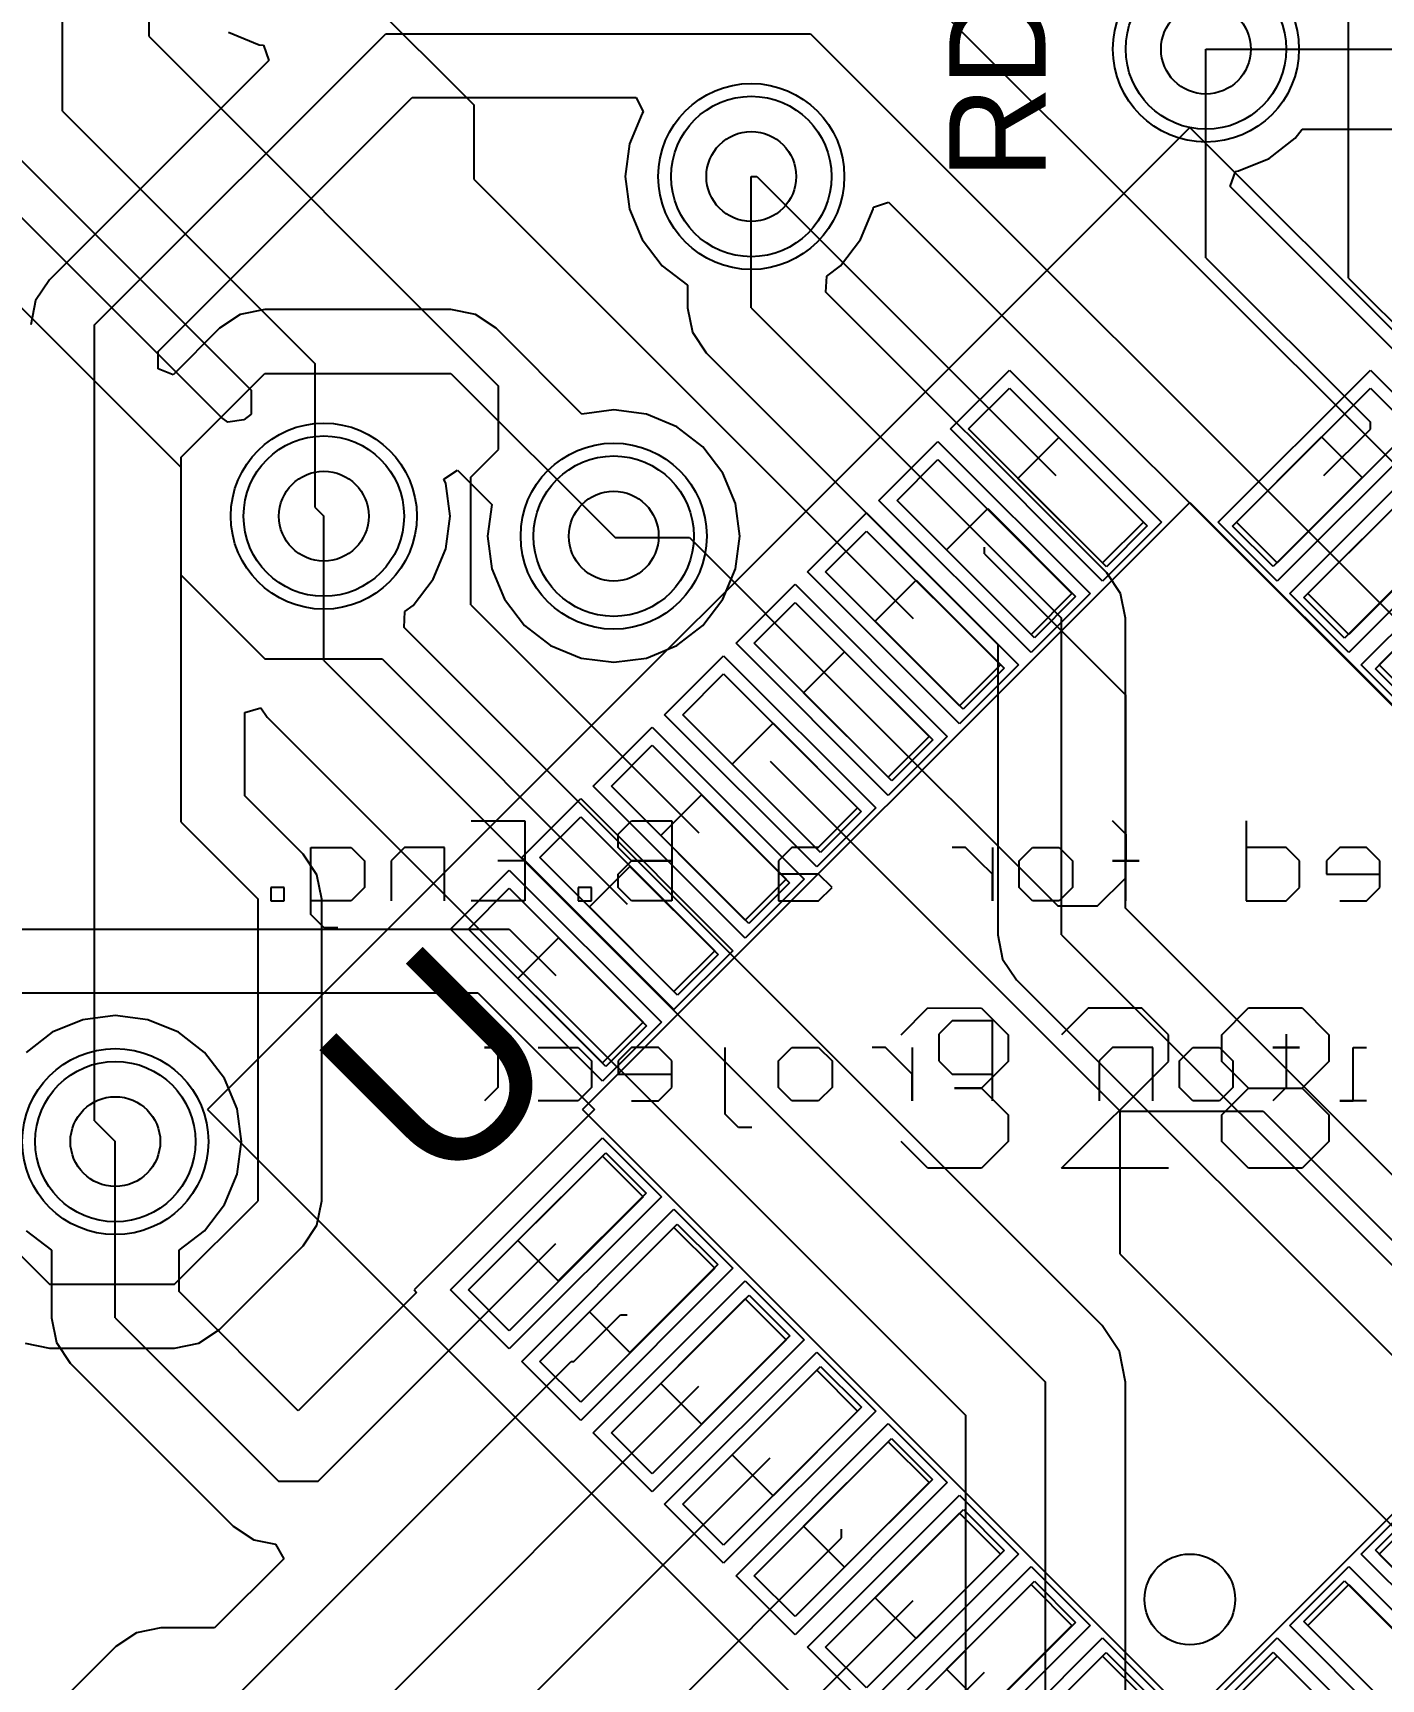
# Model space of a CAD drawing. Header units: millimetres. Extents: x 0 to 2.36, y 0 to 2.36.
# Drawn here: x 0.659 to 1.08, y 1.472 to 1.986 of the extents above; entities that cross this region are included whole.
import ezdxf

# ---------------------------------------------------------------- set-up
doc = ezdxf.new("R2010")
doc.units = ezdxf.units.MM
doc.header["$MEASUREMENT"] = 0
for name, color, linetype in [('BottomLayer', 5, 'Continuous'), ('BottomOverlay', 54, 'Continuous'), ('BottomSolder', 6, 'Continuous'), ('Mechanical13', 56, 'Continuous'), ('Mechanical15', 56, 'Continuous'), ('TopLayer', 1, 'Continuous'), ('TopOverlay', 2, 'Continuous'), ('TopPaste', 8, 'Continuous'), ('TopSolder', 216, 'Continuous'), ('ViaHoleLayer', 16, 'Continuous')]:
    doc.layers.add(name, color=color, linetype=linetype)

# ---------------------------------------------------------------- blocks, each defined once
blk = doc.blocks.new('QFP80P900X900X120_32N_24')
at = {"layer": 'Mechanical13'}
for p, q in [((-0.10124, 0.17703), (-0.10124, 0.13817)), ((-0.0879, 0.13828), (-0.0879, 0.17703)), ((-0.0879, 0.17703), (-0.06974, 0.17703)), ((-0.06974, 0.17703), (-0.06974, 0.13828)), ((-0.05628, 0.13812), (-0.05628, 0.17703)), ((-0.05628, 0.17703), (-0.03824, 0.17703)), ((-0.03824, 0.17703), (-0.03824, 0.13812)), ((-0.0248, 0.1383), (-0.0248, 0.17703)), ((-0.0248, 0.17703), (-0.00675, 0.17703)), ((-0.00675, 0.17703), (-0.00675, 0.1383)), ((0.00675, 0.13804), (0.00675, 0.17703)), ((0.00675, 0.17703), (0.02475, 0.17703)), ((0.02475, 0.17703), (0.02475, 0.13804)), ((0.03828, 0.13814), (0.03828, 0.17703)), ((0.03828, 0.17703), (0.05624, 0.17703)), ((0.05624, 0.17703), (0.05624, 0.13814)), ((0.06985, 0.13824), (0.06985, 0.17703)), ((0.06985, 0.17703), (0.08774, 0.17703)), ((0.08774, 0.17703), (0.08774, 0.13824)), ((0.10143, 0.1383), (0.10143, 0.17703)), ((0.10143, 0.17703), (0.11924, 0.17703)), ((0.11924, 0.17703), (0.11924, 0.1383)), ((-0.10124, 0.13817), (-0.11935, 0.13817)), ((-0.06974, 0.13828), (-0.0879, 0.13828)), ((-0.03824, 0.13812), (-0.05628, 0.13812)), ((-0.00675, 0.1383), (-0.0248, 0.1383)), ((0.02475, 0.13804), (0.00675, 0.13804)), ((0.05624, 0.13814), (0.03828, 0.13814)), ((0.08774, 0.13824), (0.06985, 0.13824)), ((0.11924, 0.1383), (0.10143, 0.1383)), ((-0.13803, 0.11924), (-0.13803, 0.10124)), ((0.13825, 0.10139), (0.13825, 0.11924)), ((0.13825, 0.11924), (0.17703, 0.11924)), ((0.17703, 0.11924), (0.17703, 0.10139)), ((-0.13803, 0.10124), (-0.17704, 0.10124)), ((0.17703, 0.10139), (0.13825, 0.10139)), ((-0.17736, 0.08774), (-0.13803, 0.08774)), ((-0.13803, 0.08774), (-0.13803, 0.06987)), ((0.13821, 0.06983), (0.13821, 0.08774)), ((0.13821, 0.08774), (0.17703, 0.08774)), ((0.17703, 0.08774), (0.17703, 0.06983)), ((-0.13803, 0.06987), (-0.17736, 0.06987)), ((0.17703, 0.06983), (0.13821, 0.06983)), ((-0.17717, 0.05624), (-0.13803, 0.05624)), ((-0.13803, 0.05624), (-0.13803, 0.03827)), ((0.13824, 0.0383), (0.13824, 0.05624)), ((0.13824, 0.05624), (0.17703, 0.05624)), ((0.17703, 0.05624), (0.17703, 0.0383)), ((0.17703, 0.0383), (0.13824, 0.0383)), ((0.13814, 0.00675), (0.13814, 0.02475)), ((0.13814, 0.02475), (0.17703, 0.02475)), ((0.17703, 0.02475), (0.17703, 0.00675)), ((0.17703, 0.00675), (0.13814, 0.00675)), ((0.13816, -0.02477), (0.13816, -0.00675)), ((0.13816, -0.00675), (0.17703, -0.00675)), ((0.17703, -0.00675), (0.17703, -0.02477)), ((0.17703, -0.02477), (0.13816, -0.02477)), ((0.13824, -0.05633), (0.13824, -0.03824)), ((0.13824, -0.03824), (0.17703, -0.03824)), ((0.17703, -0.03824), (0.17703, -0.05633)), ((0.17703, -0.05633), (0.13824, -0.05633)), ((0.1383, -0.08791), (0.1383, -0.06974)), ((0.1383, -0.06974), (0.17703, -0.06974)), ((0.17703, -0.06974), (0.17703, -0.08791)), ((0.17703, -0.08791), (0.1383, -0.08791)), ((0.13806, -0.11926), (0.13806, -0.10124)), ((0.13806, -0.10124), (0.17703, -0.10124)), ((0.17703, -0.10124), (0.17703, -0.11926)), ((0.17703, -0.11926), (0.13806, -0.11926)), ((0.03826, -0.13803), (0.05624, -0.13803)), ((0.05624, -0.13803), (0.05624, -0.1771)), ((0.06986, -0.17732), (0.06986, -0.13803)), ((0.06986, -0.13803), (0.08774, -0.13803)), ((0.08774, -0.13803), (0.08774, -0.17732)), ((0.10138, -0.17729), (0.10138, -0.13803)), ((0.10138, -0.13803), (0.11924, -0.13803)), ((0.11924, -0.13803), (0.11924, -0.17729)), ((0.11924, -0.17729), (0.10138, -0.17729))]:
    blk.add_line(p, q, dxfattribs=at)
at = {"layer": 'Mechanical15'}
for p, q in [((0.21653, 0.21654), (-0.21654, 0.21654)), ((0.21653, 0.21654), (0.21653, -0.21654)), ((0.21653, -0.21654), (-0.21654, -0.21654))]:
    blk.add_line(p, q, dxfattribs=at)
at = {"layer": 'TopLayer'}
for p, q in [((-0.10124, 0.19882), (-0.10124, 0.13976)), ((-0.08774, 0.13976), (-0.08774, 0.19882)), ((-0.06974, 0.19882), (-0.06974, 0.13976)), ((-0.05624, 0.19882), (-0.03824, 0.19882)), ((-0.05624, 0.13976), (-0.05624, 0.19882)), ((-0.03824, 0.19882), (-0.03824, 0.13976)), ((-0.02475, 0.19882), (-0.00675, 0.19882)), ((-0.02475, 0.13976), (-0.02475, 0.19882)), ((-0.00675, 0.19882), (-0.00675, 0.13976)), ((0.00675, 0.19882), (0.02475, 0.19882)), ((0.00675, 0.13976), (0.00675, 0.19882)), ((0.02475, 0.19882), (0.02475, 0.13976)), ((0.03824, 0.19882), (0.05624, 0.19882)), ((0.03824, 0.13976), (0.03824, 0.19882)), ((0.05624, 0.19882), (0.05624, 0.13976)), ((0.06974, 0.19882), (0.08774, 0.19882)), ((0.06974, 0.13976), (0.06974, 0.19882)), ((0.08774, 0.19882), (0.08774, 0.13976)), ((0.10124, 0.19882), (0.11924, 0.19882)), ((0.10124, 0.13976), (0.10124, 0.19882)), ((0.11924, 0.19882), (0.11924, 0.13976)), ((-0.10124, 0.13976), (-0.11924, 0.13976)), ((-0.06974, 0.13976), (-0.08774, 0.13976)), ((-0.03824, 0.13976), (-0.05624, 0.13976)), ((-0.00675, 0.13976), (-0.02475, 0.13976)), ((0.02475, 0.13976), (0.00675, 0.13976)), ((0.05624, 0.13976), (0.03824, 0.13976)), ((0.08774, 0.13976), (0.06974, 0.13976)), ((0.11924, 0.13976), (0.10124, 0.13976)), ((-0.13976, 0.11924), (-0.13976, 0.10124)), ((0.13976, 0.11924), (0.19882, 0.11924)), ((0.13976, 0.10124), (0.13976, 0.11924)), ((0.19882, 0.11924), (0.19882, 0.10124)), ((-0.13976, 0.10124), (-0.19882, 0.10124)), ((0.19882, 0.10124), (0.13976, 0.10124)), ((-0.19882, 0.08774), (-0.13976, 0.08774)), ((-0.13976, 0.08774), (-0.13976, 0.06974)), ((0.13976, 0.08774), (0.19882, 0.08774)), ((0.13976, 0.06974), (0.13976, 0.08774)), ((0.19882, 0.08774), (0.19882, 0.06974)), ((-0.13976, 0.06974), (-0.19882, 0.06974)), ((0.19882, 0.06974), (0.13976, 0.06974)), ((-0.19882, 0.05624), (-0.13976, 0.05624)), ((-0.13976, 0.05624), (-0.13976, 0.03824)), ((0.13976, 0.05624), (0.19882, 0.05624)), ((0.13976, 0.03824), (0.13976, 0.05624)), ((0.19882, 0.05624), (0.19882, 0.03824)), ((0.19882, 0.03824), (0.13976, 0.03824)), ((0.13976, 0.02475), (0.19882, 0.02475)), ((0.13976, 0.00675), (0.13976, 0.02475)), ((0.19882, 0.02475), (0.19882, 0.00675)), ((0.19882, 0.00675), (0.13976, 0.00675)), ((0.13976, -0.00675), (0.19882, -0.00675)), ((0.13976, -0.02475), (0.13976, -0.00675)), ((0.19882, -0.00675), (0.19882, -0.02475)), ((0.19882, -0.02475), (0.13976, -0.02475)), ((0.13976, -0.03824), (0.19882, -0.03824)), ((0.13976, -0.05624), (0.13976, -0.03824)), ((0.19882, -0.03824), (0.19882, -0.05624)), ((0.19882, -0.05624), (0.13976, -0.05624)), ((0.13976, -0.06974), (0.19882, -0.06974)), ((0.13976, -0.08774), (0.13976, -0.06974)), ((0.19882, -0.06974), (0.19882, -0.08774)), ((0.19882, -0.08774), (0.13976, -0.08774)), ((0.13976, -0.10124), (0.19882, -0.10124)), ((0.13976, -0.11924), (0.13976, -0.10124)), ((0.19882, -0.10124), (0.19882, -0.11924)), ((0.19882, -0.11924), (0.13976, -0.11924)), ((0.03824, -0.13976), (0.05624, -0.13976)), ((0.05624, -0.13976), (0.05624, -0.19882)), ((0.06974, -0.13976), (0.08774, -0.13976)), ((0.06974, -0.19882), (0.06974, -0.13976)), ((0.08774, -0.13976), (0.08774, -0.19882)), ((0.10124, -0.13976), (0.11924, -0.13976)), ((0.10124, -0.19882), (0.10124, -0.13976)), ((0.11924, -0.13976), (0.11924, -0.19882)), ((0.11924, -0.19882), (0.10124, -0.19882))]:
    blk.add_line(p, q, dxfattribs=at)
at = {"layer": 'TopOverlay'}
for p, q in [((0.13386, 0.13386), (-0.13386, 0.13386)), ((-0.13386, 0.13386), (-0.13386, -0.13386)), ((0.13386, 0.13386), (0.13386, -0.13386)), ((0.033, 0.05894), (0.04478, 0.07072)), ((0.04478, 0.07072), (0.05656, 0.07072)), ((0.033, 0.04715), (0.033, 0.05894)), ((0.03889, 0.04126), (0.033, 0.04715)), ((0.05067, 0.04126), (0.05656, 0.04715)), ((0.05656, 0.04715), (0.05067, 0.04126)), ((0.08013, 0.04715), (0.08013, 0.03537)), ((-0.00823, 0.0177), (0.01533, 0.04126)), ((0.01533, 0.04126), (0.01533, -0.00586)), ((0.05067, 0.04126), (0.03889, 0.04126)), ((0.05067, 0.02948), (0.05067, 0.04126)), ((0.08013, 0.03537), (0.06834, 0.02359)), ((0.05656, 0.02359), (0.05067, 0.02948)), ((0.06834, 0.02359), (0.05656, 0.02359)), ((0.04478, 0.00003), (0.04478, 0.01181)), ((-0.03769, -0.01175), (-0.02591, 0.00003)), ((-0.02591, 0.00003), (-0.01413, 0.00003)), ((-0.01413, 0.00003), (-0.00823, -0.00586)), ((0.033, -0.01175), (0.04478, 0.00003)), ((-0.00823, -0.00586), (-0.00823, -0.01764)), ((0.01533, -0.00586), (0.02122, -0.01175)), ((-0.03769, -0.02353), (-0.03769, -0.01175)), ((0.02122, -0.01175), (0.033, -0.01175)), ((-0.00823, -0.01764), (-0.02002, -0.02942)), ((-0.00823, -0.01764), (0.00355, -0.01764)), ((0.00355, -0.01764), (0.00944, -0.02353)), ((-0.0318, -0.02942), (-0.03769, -0.02353)), ((0.00944, -0.02353), (0.00944, -0.03532)), ((-0.02002, -0.02942), (-0.0318, -0.02942)), ((-0.02002, -0.04121), (-0.02002, -0.02942)), ((0.00944, -0.03532), (-0.00234, -0.0471)), ((-0.01413, -0.0471), (-0.02002, -0.04121)), ((-0.00234, -0.0471), (-0.01413, -0.0471)), ((0.13386, -0.13386), (-0.13386, -0.13386))]:
    blk.add_line(p, q, dxfattribs=at)
blk.add_circle((-0.108, 0.108), 0.01414, dxfattribs=at)
at = {"layer": 'TopPaste'}
for p, q in [((-0.10124, 0.19882), (-0.10124, 0.13976)), ((-0.08774, 0.13976), (-0.08774, 0.19882)), ((-0.06974, 0.19882), (-0.06974, 0.13976)), ((-0.05624, 0.19882), (-0.03824, 0.19882)), ((-0.05624, 0.13976), (-0.05624, 0.19882)), ((-0.03824, 0.19882), (-0.03824, 0.13976)), ((-0.02475, 0.19882), (-0.00675, 0.19882)), ((-0.02475, 0.13976), (-0.02475, 0.19882)), ((-0.00675, 0.19882), (-0.00675, 0.13976)), ((0.00675, 0.19882), (0.02475, 0.19882)), ((0.00675, 0.13976), (0.00675, 0.19882)), ((0.02475, 0.19882), (0.02475, 0.13976)), ((0.03824, 0.19882), (0.05624, 0.19882)), ((0.03824, 0.13976), (0.03824, 0.19882)), ((0.05624, 0.19882), (0.05624, 0.13976)), ((0.06974, 0.19882), (0.08774, 0.19882)), ((0.06974, 0.13976), (0.06974, 0.19882)), ((0.08774, 0.19882), (0.08774, 0.13976)), ((0.10124, 0.19882), (0.11924, 0.19882)), ((0.10124, 0.13976), (0.10124, 0.19882)), ((0.11924, 0.19882), (0.11924, 0.13976)), ((-0.10124, 0.13976), (-0.11924, 0.13976)), ((-0.06974, 0.13976), (-0.08774, 0.13976)), ((-0.03824, 0.13976), (-0.05624, 0.13976)), ((-0.00675, 0.13976), (-0.02475, 0.13976)), ((0.02475, 0.13976), (0.00675, 0.13976)), ((0.05624, 0.13976), (0.03824, 0.13976)), ((0.08774, 0.13976), (0.06974, 0.13976)), ((0.11924, 0.13976), (0.10124, 0.13976)), ((-0.13976, 0.11924), (-0.13976, 0.10124)), ((0.13976, 0.11924), (0.19882, 0.11924)), ((0.13976, 0.10124), (0.13976, 0.11924)), ((0.19882, 0.11924), (0.19882, 0.10124)), ((-0.13976, 0.10124), (-0.19882, 0.10124)), ((0.19882, 0.10124), (0.13976, 0.10124)), ((-0.19882, 0.08774), (-0.13976, 0.08774)), ((-0.13976, 0.08774), (-0.13976, 0.06974)), ((0.13976, 0.08774), (0.19882, 0.08774)), ((0.13976, 0.06974), (0.13976, 0.08774)), ((0.19882, 0.08774), (0.19882, 0.06974)), ((-0.13976, 0.06974), (-0.19882, 0.06974)), ((0.19882, 0.06974), (0.13976, 0.06974)), ((-0.19882, 0.05624), (-0.13976, 0.05624)), ((-0.13976, 0.05624), (-0.13976, 0.03824)), ((0.13976, 0.05624), (0.19882, 0.05624)), ((0.13976, 0.03824), (0.13976, 0.05624)), ((0.19882, 0.05624), (0.19882, 0.03824)), ((0.19882, 0.03824), (0.13976, 0.03824)), ((0.13976, 0.02475), (0.19882, 0.02475)), ((0.13976, 0.00675), (0.13976, 0.02475)), ((0.19882, 0.02475), (0.19882, 0.00675)), ((0.19882, 0.00675), (0.13976, 0.00675)), ((0.13976, -0.00675), (0.19882, -0.00675)), ((0.13976, -0.02475), (0.13976, -0.00675)), ((0.19882, -0.00675), (0.19882, -0.02475)), ((0.19882, -0.02475), (0.13976, -0.02475)), ((0.13976, -0.03824), (0.19882, -0.03824)), ((0.13976, -0.05624), (0.13976, -0.03824)), ((0.19882, -0.03824), (0.19882, -0.05624)), ((0.19882, -0.05624), (0.13976, -0.05624)), ((0.13976, -0.06974), (0.19882, -0.06974)), ((0.13976, -0.08774), (0.13976, -0.06974)), ((0.19882, -0.06974), (0.19882, -0.08774)), ((0.19882, -0.08774), (0.13976, -0.08774)), ((0.13976, -0.10124), (0.19882, -0.10124)), ((0.13976, -0.11924), (0.13976, -0.10124)), ((0.19882, -0.10124), (0.19882, -0.11924)), ((0.19882, -0.11924), (0.13976, -0.11924)), ((0.03824, -0.13976), (0.05624, -0.13976)), ((0.05624, -0.13976), (0.05624, -0.19882)), ((0.06974, -0.13976), (0.08774, -0.13976)), ((0.06974, -0.19882), (0.06974, -0.13976)), ((0.08774, -0.13976), (0.08774, -0.19882)), ((0.10124, -0.13976), (0.11924, -0.13976)), ((0.10124, -0.19882), (0.10124, -0.13976)), ((0.11924, -0.13976), (0.11924, -0.19882)), ((0.11924, -0.19882), (0.10124, -0.19882))]:
    blk.add_line(p, q, dxfattribs=at)
at = {"layer": 'TopSolder'}
for p, q in [((-0.09724, 0.20282), (-0.09724, 0.13576)), ((-0.09174, 0.13576), (-0.09174, 0.20282)), ((-0.06574, 0.20282), (-0.06574, 0.13576)), ((-0.06024, 0.20282), (-0.03424, 0.20282)), ((-0.06024, 0.13576), (-0.06024, 0.20282)), ((-0.03424, 0.20282), (-0.03424, 0.13576)), ((-0.02875, 0.20282), (-0.00275, 0.20282)), ((-0.02875, 0.13576), (-0.02875, 0.20282)), ((-0.00275, 0.20282), (-0.00275, 0.13576)), ((0.00275, 0.20282), (0.02875, 0.20282)), ((0.00275, 0.13576), (0.00275, 0.20282)), ((0.02875, 0.20282), (0.02875, 0.13576)), ((0.03424, 0.20282), (0.06024, 0.20282)), ((0.03424, 0.13576), (0.03424, 0.20282)), ((0.06024, 0.20282), (0.06024, 0.13576)), ((0.06574, 0.20282), (0.09174, 0.20282)), ((0.06574, 0.13576), (0.06574, 0.20282)), ((0.09174, 0.20282), (0.09174, 0.13576)), ((0.09724, 0.20282), (0.12324, 0.20282)), ((0.09724, 0.13576), (0.09724, 0.20282)), ((0.12324, 0.20282), (0.12324, 0.13576)), ((-0.09724, 0.13576), (-0.12324, 0.13576)), ((-0.06574, 0.13576), (-0.09174, 0.13576)), ((-0.03424, 0.13576), (-0.06024, 0.13576)), ((-0.00275, 0.13576), (-0.02875, 0.13576)), ((0.02875, 0.13576), (0.00275, 0.13576)), ((0.06024, 0.13576), (0.03424, 0.13576)), ((0.09174, 0.13576), (0.06574, 0.13576)), ((0.12324, 0.13576), (0.09724, 0.13576)), ((-0.13576, 0.12324), (-0.13576, 0.09724)), ((0.13576, 0.12324), (0.20282, 0.12324)), ((0.13576, 0.09724), (0.13576, 0.12324)), ((0.20282, 0.12324), (0.20282, 0.09724)), ((-0.13576, 0.09724), (-0.20282, 0.09724)), ((0.20282, 0.09724), (0.13576, 0.09724)), ((-0.20282, 0.09174), (-0.13576, 0.09174)), ((-0.13576, 0.09174), (-0.13576, 0.06574)), ((0.13576, 0.09174), (0.20282, 0.09174)), ((0.13576, 0.06574), (0.13576, 0.09174)), ((0.20282, 0.09174), (0.20282, 0.06574)), ((-0.13576, 0.06574), (-0.20282, 0.06574)), ((0.20282, 0.06574), (0.13576, 0.06574)), ((-0.20282, 0.06024), (-0.13576, 0.06024)), ((-0.13576, 0.06024), (-0.13576, 0.03424)), ((0.13576, 0.06024), (0.20282, 0.06024)), ((0.13576, 0.03424), (0.13576, 0.06024)), ((0.20282, 0.06024), (0.20282, 0.03424)), ((0.20282, 0.03424), (0.13576, 0.03424)), ((0.13576, 0.02875), (0.20282, 0.02875)), ((0.13576, 0.00275), (0.13576, 0.02875)), ((0.20282, 0.02875), (0.20282, 0.00275)), ((0.20282, 0.00275), (0.13576, 0.00275)), ((0.13576, -0.00275), (0.20282, -0.00275)), ((0.13576, -0.02875), (0.13576, -0.00275)), ((0.20282, -0.00275), (0.20282, -0.02875)), ((0.20282, -0.02875), (0.13576, -0.02875)), ((0.13576, -0.03424), (0.20282, -0.03424)), ((0.13576, -0.06024), (0.13576, -0.03424)), ((0.20282, -0.03424), (0.20282, -0.06024)), ((0.20282, -0.06024), (0.13576, -0.06024)), ((0.13576, -0.06574), (0.20282, -0.06574)), ((0.13576, -0.09174), (0.13576, -0.06574)), ((0.20282, -0.06574), (0.20282, -0.09174)), ((0.20282, -0.09174), (0.13576, -0.09174)), ((0.13576, -0.09724), (0.20282, -0.09724)), ((0.13576, -0.12324), (0.13576, -0.09724)), ((0.20282, -0.09724), (0.20282, -0.12324)), ((0.20282, -0.12324), (0.13576, -0.12324)), ((0.03424, -0.13576), (0.06024, -0.13576)), ((0.06024, -0.13576), (0.06024, -0.20282)), ((0.06574, -0.13576), (0.09174, -0.13576)), ((0.06574, -0.20282), (0.06574, -0.13576)), ((0.09174, -0.13576), (0.09174, -0.20282)), ((0.09724, -0.13576), (0.12324, -0.13576)), ((0.09724, -0.20282), (0.09724, -0.13576)), ((0.12324, -0.13576), (0.12324, -0.20282)), ((0.12324, -0.20282), (0.09724, -0.20282))]:
    blk.add_line(p, q, dxfattribs=at)

msp = doc.modelspace()

# ---------------------------------------------------------------- linework, layer by layer
at = {"layer": 'BottomLayer'}
for p, q in [((0.88945, 2.04555), (1.115, 1.82)), ((0.6785, 1.89462), (0.76928, 1.9854)), ((0.72033, 1.98593), (0.72982, 1.982)), ((0.72982, 1.982), (0.73124, 1.98182)), ((0.73124, 1.98182), (0.73285, 1.97708)), ((0.76928, 1.9854), (0.9017, 1.9854)), ((0.9017, 1.9854), (1.2316, 1.6555)), ((0.73285, 1.97708), (0.66444, 1.90867)), ((1.025, 1.98062), (1.37438, 1.98062)), ((0.69838, 1.88638), (0.77752, 1.96552)), ((0.77752, 1.96552), (0.84735, 1.96552)), ((0.84735, 1.96552), (0.84956, 1.96103)), ((0.84956, 1.96103), (0.8492, 1.96057)), ((0.8492, 1.96057), (0.84527, 1.95108)), ((1.05282, 1.95281), (1.05499, 1.95564)), ((1.05499, 1.95564), (1.35946, 1.95564)), ((0.84527, 1.95108), (0.84393, 1.9409)), ((1.04467, 1.94655), (1.05282, 1.95281)), ((1.03518, 1.94262), (1.04467, 1.94655)), ((0.84393, 1.9409), (0.84527, 1.93072)), ((0.88327, 1.89997), (0.88327, 1.9409)), ((1.03257, 1.93776), (1.03418, 1.94249)), ((1.03418, 1.94249), (1.03518, 1.94262)), ((1.12535, 1.84498), (1.03257, 1.93776)), ((0.84527, 1.93072), (0.8492, 1.92123)), ((0.91734, 1.92123), (0.92127, 1.93072)), ((0.92127, 1.93072), (0.92134, 1.9313)), ((0.92134, 1.9313), (0.92608, 1.9329)), ((0.92608, 1.9329), (1.21754, 1.64144)), ((0.8492, 1.92123), (0.85545, 1.91308)), ((0.91109, 1.91308), (0.91734, 1.92123)), ((0.85545, 1.91308), (0.86339, 1.90699)), ((0.90652, 1.90484), (0.90685, 1.90983)), ((0.90685, 1.90983), (0.91109, 1.91308)), ((0.66444, 1.90867), (0.66013, 1.90222)), ((0.86339, 1.90699), (0.86339, 1.89997)), ((0.99406, 1.8173), (0.90652, 1.90484)), ((0.66013, 1.90222), (0.65862, 1.89462)), ((0.73157, 1.89938), (0.72396, 1.89787)), ((0.78963, 1.89938), (0.73157, 1.89938)), ((0.79724, 1.89787), (0.78963, 1.89938)), ((0.86339, 1.89997), (0.8649, 1.89237)), ((0.88327, 1.89997), (0.98, 1.80324)), ((0.6785, 1.6465), (0.6785, 1.89462)), ((0.72396, 1.89787), (0.71751, 1.89356)), ((0.80369, 1.89356), (0.79724, 1.89787)), ((0.71751, 1.89356), (0.703, 1.87905)), ((0.83046, 1.86679), (0.80369, 1.89356)), ((0.8649, 1.89237), (0.86921, 1.88592)), ((0.69838, 1.88096), (0.69838, 1.88638)), ((0.86921, 1.88592), (0.96012, 1.79501)), ((0.703, 1.87905), (0.69838, 1.88096)), ((0.7055, 1.85343), (0.73157, 1.8795)), ((0.73157, 1.8795), (0.78963, 1.8795)), ((0.78963, 1.8795), (0.84037, 1.82876)), ((0.84037, 1.8681), (0.83046, 1.86679)), ((0.85055, 1.86676), (0.84037, 1.8681)), ((0.86004, 1.86283), (0.85055, 1.86676)), ((0.86819, 1.85658), (0.86004, 1.86283)), ((0.7055, 1.7396), (0.7055, 1.85343)), ((0.87444, 1.84843), (0.86819, 1.85658)), ((0.78745, 1.84649), (0.79169, 1.84933)), ((0.79169, 1.84933), (0.80234, 1.83868)), ((0.87837, 1.83894), (0.87444, 1.84843)), ((0.788, 1.84518), (0.78745, 1.84649)), ((0.78934, 1.835), (0.788, 1.84518)), ((0.80234, 1.83868), (0.80104, 1.82876)), ((0.87971, 1.82876), (0.87837, 1.83894)), ((0.75, 1.79), (0.75, 1.835)), ((0.788, 1.82482), (0.78934, 1.835)), ((0.80104, 1.82876), (0.80238, 1.81858)), ((0.87837, 1.81858), (0.87971, 1.82876)), ((0.78407, 1.81533), (0.788, 1.82482)), ((0.80238, 1.81858), (0.80631, 1.80909)), ((0.87444, 1.80909), (0.87837, 1.81858)), ((0.99837, 1.81085), (0.99406, 1.8173)), ((0.77782, 1.80718), (0.78407, 1.81533)), ((0.77527, 1.80523), (0.77782, 1.80718)), ((0.80631, 1.80909), (0.81256, 1.80095)), ((0.86819, 1.80095), (0.87444, 1.80909)), ((0.99988, 1.80324), (0.99837, 1.81085)), ((0.77507, 1.80025), (0.77527, 1.80523)), ((0.98, 1.70451), (0.98, 1.80324)), ((0.99988, 1.71275), (0.99988, 1.80324)), ((0.99266, 1.58266), (0.77507, 1.80025)), ((0.81256, 1.80095), (0.8207, 1.7947)), ((0.86004, 1.7947), (0.86819, 1.80095)), ((0.8207, 1.7947), (0.83019, 1.79077)), ((0.85055, 1.79077), (0.86004, 1.7947)), ((0.96012, 1.79501), (0.96012, 1.70451)), ((0.75, 1.79), (0.975, 1.565)), ((0.83019, 1.79077), (0.84037, 1.78943)), ((0.84037, 1.78943), (0.85055, 1.79077)), ((0.72538, 1.77374), (0.73038, 1.77526)), ((0.72538, 1.74784), (0.72538, 1.77374)), ((0.73038, 1.77526), (0.73234, 1.77234)), ((0.73234, 1.77234), (0.95002, 1.55465)), ((0.74356, 1.72966), (0.72538, 1.74784)), ((0.7055, 1.7396), (0.7295, 1.7156)), ((0.74787, 1.72321), (0.74356, 1.72966)), ((0.74938, 1.7156), (0.74787, 1.72321)), ((0.7295, 1.62157), (0.7295, 1.7156)), ((0.74938, 1.62157), (0.74938, 1.7156)), ((1.26381, 1.44881), (0.99988, 1.71275)), ((0.96012, 1.70451), (0.96163, 1.6969)), ((0.98, 1.70451), (1.24975, 1.43475)), ((0.96163, 1.6969), (0.96594, 1.69045)), ((0.96594, 1.69045), (1.18386, 1.47253)), ((0.615, 1.645), (0.6645, 1.5955)), ((0.6785, 1.6465), (0.685, 1.64)), ((0.70343, 1.5955), (0.7295, 1.62157)), ((0.74787, 1.61396), (0.74938, 1.62157)), ((0.74356, 1.60751), (0.74787, 1.61396)), ((0.71749, 1.58144), (0.74356, 1.60751)), ((0.6645, 1.5955), (0.70343, 1.5955)), ((0.71104, 1.57713), (0.71749, 1.58144)), ((0.99808, 1.57456), (0.99266, 1.58266)), ((0.65689, 1.57713), (0.6645, 1.57562)), ((0.70343, 1.57562), (0.71104, 1.57713)), ((0.6645, 1.57562), (0.70343, 1.57562)), ((0.99998, 1.565), (0.99808, 1.57456)), ((0.975, 1.335), (0.975, 1.565)), ((0.99998, 1.36499), (0.99998, 1.565)), ((0.95002, 1.55465), (0.95002, 1.36499))]:
    msp.add_line(p, q, dxfattribs=at)
for centre in [(1.025, 1.98062), (0.88327, 1.9409), (0.75, 1.835), (0.84037, 1.82876), (0.685, 1.64)]:
    msp.add_circle(centre, 0.025, dxfattribs=at)
at = {"layer": 'BottomOverlay'}
for p, q in [((0.79597, 1.74), (0.81263, 1.74)), ((0.81263, 1.74), (0.81263, 1.71501)), ((0.84179, 1.73583), (0.84596, 1.74)), ((0.84596, 1.74), (0.85845, 1.74)), ((0.85845, 1.74), (0.85845, 1.71501)), ((1.00007, 1.73583), (0.99591, 1.74)), ((1.03756, 1.74), (1.03756, 1.71501)), ((0.84179, 1.73167), (0.84179, 1.73583)), ((1.00007, 1.71501), (1.00007, 1.73583)), ((1.00007, 1.73583), (1.00007, 1.7275)), ((1.00007, 1.7275), (1.00007, 1.73583)), ((0.74599, 1.71084), (0.74599, 1.73167)), ((0.74599, 1.73167), (0.75848, 1.73167)), ((0.75848, 1.73167), (0.76265, 1.7275)), ((0.77515, 1.73167), (0.77098, 1.7275)), ((0.78764, 1.73167), (0.77515, 1.73167)), ((0.78764, 1.71501), (0.78764, 1.73167)), ((0.84596, 1.7275), (0.84179, 1.73167)), ((0.89594, 1.73167), (0.89177, 1.7275)), ((0.90427, 1.73167), (0.89594, 1.73167)), ((0.95009, 1.73167), (0.94592, 1.73167)), ((0.95425, 1.7275), (0.95009, 1.73167)), ((0.95842, 1.73167), (0.95842, 1.71501)), ((0.96675, 1.7275), (0.97092, 1.73167)), ((0.97092, 1.73167), (0.97925, 1.73167)), ((0.97925, 1.73167), (0.98341, 1.7275)), ((1.05006, 1.73167), (1.03756, 1.73167)), ((1.05422, 1.7275), (1.05006, 1.73167)), ((1.06672, 1.73167), (1.06255, 1.7275)), ((1.07505, 1.73167), (1.06672, 1.73167)), ((1.07921, 1.7275), (1.07505, 1.73167)), ((0.76265, 1.7275), (0.76265, 1.71917)), ((0.77098, 1.7275), (0.77098, 1.71501)), ((0.81263, 1.7275), (0.8043, 1.7275)), ((0.84179, 1.72334), (0.84596, 1.7275)), ((0.84596, 1.7275), (0.85845, 1.7275)), ((0.85845, 1.7275), (0.84596, 1.7275)), ((0.89177, 1.7275), (0.89177, 1.71501)), ((0.95842, 1.72334), (0.95425, 1.7275)), ((0.96675, 1.71917), (0.96675, 1.7275)), ((0.98341, 1.7275), (0.98341, 1.71917)), ((1.00424, 1.7275), (0.99591, 1.7275)), ((0.99591, 1.7275), (1.00007, 1.7275)), ((1.00007, 1.7275), (1.00424, 1.7275)), ((1.05422, 1.71917), (1.05422, 1.7275)), ((1.06255, 1.7275), (1.06255, 1.72334)), ((1.07921, 1.71917), (1.07921, 1.7275)), ((0.84179, 1.71917), (0.84179, 1.72334)), ((0.90427, 1.72334), (0.89177, 1.72334)), ((0.90844, 1.71917), (0.90427, 1.72334)), ((0.95842, 1.71501), (0.95842, 1.72334)), ((1.06255, 1.72334), (1.07921, 1.72334)), ((0.73766, 1.71917), (0.73349, 1.71917)), ((0.73349, 1.71917), (0.73349, 1.71501)), ((0.73349, 1.71501), (0.73766, 1.71501)), ((0.73766, 1.71501), (0.73766, 1.71917)), ((0.75848, 1.71501), (0.74599, 1.71501)), ((0.76265, 1.71917), (0.75848, 1.71501)), ((0.81263, 1.71501), (0.79597, 1.71501)), ((0.83346, 1.71917), (0.82929, 1.71917)), ((0.82929, 1.71917), (0.82929, 1.71501)), ((0.82929, 1.71501), (0.83346, 1.71501)), ((0.83346, 1.71501), (0.83346, 1.71917)), ((0.84596, 1.71501), (0.84179, 1.71917)), ((0.85845, 1.71501), (0.84596, 1.71501)), ((0.89177, 1.71501), (0.90427, 1.71501)), ((0.90427, 1.71501), (0.90844, 1.71917)), ((0.97092, 1.71501), (0.96675, 1.71917)), ((0.97925, 1.71501), (0.97092, 1.71501)), ((0.98341, 1.71917), (0.97925, 1.71501)), ((1.03756, 1.71501), (1.05006, 1.71501)), ((1.05006, 1.71501), (1.05422, 1.71917)), ((1.06672, 1.71501), (1.07505, 1.71501)), ((1.07505, 1.71501), (1.07921, 1.71917)), ((0.75015, 1.70668), (0.74599, 1.71084)), ((0.75432, 1.70668), (0.75015, 1.70668)), ((0.8043, 1.67351), (0.8043, 1.66935)), ((0.94592, 1.67768), (0.94176, 1.67351)), ((0.94176, 1.67351), (0.94176, 1.66518)), ((0.95842, 1.67768), (0.94592, 1.67768)), ((0.95842, 1.65269), (0.95842, 1.67768)), ((1.05006, 1.67351), (1.05006, 1.66935)), ((0.80847, 1.66935), (0.80014, 1.66935)), ((0.80014, 1.66935), (0.8043, 1.66935)), ((0.8043, 1.66935), (0.80847, 1.66935)), ((0.8043, 1.66935), (0.8043, 1.65685)), ((0.8168, 1.66935), (0.82929, 1.66935)), ((0.82929, 1.66935), (0.83346, 1.66518)), ((0.84596, 1.66935), (0.84179, 1.66518)), ((0.85429, 1.66935), (0.84596, 1.66935)), ((0.85845, 1.66518), (0.85429, 1.66935)), ((0.87511, 1.64852), (0.87511, 1.66935)), ((0.89177, 1.66518), (0.89594, 1.66935)), ((0.89594, 1.66935), (0.90427, 1.66935)), ((0.90427, 1.66935), (0.90844, 1.66518)), ((0.9251, 1.66935), (0.92093, 1.66935)), ((0.92926, 1.66518), (0.9251, 1.66935)), ((0.93343, 1.66935), (0.93343, 1.65269)), ((0.99591, 1.66935), (0.99174, 1.66518)), ((1.0084, 1.66935), (0.99591, 1.66935)), ((1.0084, 1.65269), (1.0084, 1.66935)), ((1.01673, 1.66518), (1.0209, 1.66935)), ((1.0209, 1.66935), (1.02923, 1.66935)), ((1.02923, 1.66935), (1.0334, 1.66518)), ((1.05422, 1.66935), (1.04589, 1.66935)), ((1.04589, 1.66935), (1.05006, 1.66935)), ((1.05006, 1.66935), (1.05422, 1.66935)), ((1.05006, 1.66935), (1.05006, 1.65685)), ((1.07088, 1.65269), (1.07088, 1.66935)), ((1.07088, 1.66935), (1.07505, 1.66935)), ((0.83346, 1.66518), (0.83346, 1.65685)), ((0.84179, 1.66518), (0.84179, 1.66102)), ((0.85845, 1.65685), (0.85845, 1.66518)), ((0.89177, 1.65685), (0.89177, 1.66518)), ((0.90844, 1.66518), (0.90844, 1.65685)), ((0.93343, 1.66102), (0.92926, 1.66518)), ((0.94176, 1.66518), (0.94592, 1.66102)), ((0.99174, 1.66518), (0.99174, 1.65269)), ((1.01673, 1.65685), (1.01673, 1.66518)), ((1.0334, 1.66518), (1.0334, 1.65685)), ((0.84179, 1.66102), (0.85845, 1.66102)), ((0.93343, 1.65269), (0.93343, 1.66102)), ((0.94592, 1.66102), (0.95842, 1.66102)), ((0.8043, 1.65685), (0.80014, 1.65269)), ((0.82929, 1.65269), (0.8168, 1.65269)), ((0.83346, 1.65685), (0.82929, 1.65269)), ((0.84596, 1.65269), (0.85429, 1.65269)), ((0.85429, 1.65269), (0.85845, 1.65685)), ((0.89594, 1.65269), (0.89177, 1.65685)), ((0.90427, 1.65269), (0.89594, 1.65269)), ((0.90844, 1.65685), (0.90427, 1.65269)), ((1.0209, 1.65269), (1.01673, 1.65685)), ((1.02923, 1.65269), (1.0209, 1.65269)), ((1.0334, 1.65685), (1.02923, 1.65269)), ((1.05006, 1.65685), (1.04589, 1.65269)), ((1.07505, 1.65269), (1.06672, 1.65269)), ((1.06672, 1.65269), (1.07088, 1.65269)), ((0.87928, 1.64436), (0.87511, 1.64852)), ((0.88344, 1.64436), (0.87928, 1.64436))]:
    msp.add_line(p, q, dxfattribs=at)
at = {"layer": 'BottomSolder'}
for centre in [(1.025, 1.98062), (0.88327, 1.9409), (0.75, 1.835), (0.84037, 1.82876), (0.685, 1.64)]:
    msp.add_circle(centre, 0.029, dxfattribs=at)
at = {"layer": 'TopLayer'}
for p, q in [((0.6685, 1.96126), (0.6685, 2.04962)), ((1.0695, 1.90925), (1.0695, 2.04343)), ((0.6955, 1.9845), (0.6955, 2.03843)), ((0.74, 2.02), (0.79687, 1.96313)), ((0.7181, 1.86571), (0.58718, 1.99663)), ((0.57312, 1.98257), (0.7055, 1.85019)), ((0.6955, 1.9845), (0.8045, 1.8755)), ((1.025, 1.91557), (1.025, 1.98062)), ((0.6685, 1.96126), (0.74726, 1.8825)), ((0.79687, 1.93994), (0.79687, 1.96313)), ((0.65444, 1.9472), (0.72738, 1.87426)), ((0.88327, 1.9409), (0.885, 1.9409)), ((0.885, 1.9409), (0.97824, 1.84765)), ((0.79687, 1.93994), (0.9337, 1.80311)), ((1.025, 1.91557), (1.07627, 1.86429)), ((1.0695, 1.90925), (1.1085, 1.87025)), ((0.74726, 1.83774), (0.74726, 1.8825)), ((0.72738, 1.87426), (0.72738, 1.8668)), ((0.8045, 1.85582), (0.8045, 1.8755)), ((0.72006, 1.86432), (0.7181, 1.86571)), ((0.72506, 1.86502), (0.72006, 1.86432)), ((0.72738, 1.8668), (0.72506, 1.86502)), ((1.07627, 1.86217), (1.07627, 1.86429)), ((1.06176, 1.84766), (1.07627, 1.86217)), ((0.79587, 1.8472), (0.8045, 1.85582)), ((0.7055, 1.81657), (0.7055, 1.85019)), ((0.79587, 1.80731), (0.79587, 1.8472)), ((0.74726, 1.83774), (0.75, 1.835)), ((0.84037, 1.82876), (0.84083, 1.8283)), ((0.84083, 1.8283), (0.86397, 1.8283)), ((0.86397, 1.8283), (0.91143, 1.78084)), ((0.95597, 1.82326), (0.95597, 1.82538)), ((0.95597, 1.82326), (1, 1.77923)), ((0.7055, 1.81657), (0.73157, 1.7905)), ((0.79587, 1.80731), (0.86689, 1.7363)), ((0.73157, 1.7905), (0.76814, 1.7905)), ((0.76814, 1.7905), (0.84462, 1.71403)), ((0.91143, 1.78084), (0.97879, 1.71348)), ((1, 1.72227), (1, 1.77923)), ((0.88916, 1.75857), (0.99826, 1.64947)), ((0.99121, 1.71348), (1, 1.72227)), ((0.97879, 1.71348), (0.99121, 1.71348)), ((0.48804, 1.70627), (0.80783, 1.70627)), ((0.80783, 1.70627), (0.82235, 1.69176)), ((0.5415, 1.68639), (0.79801, 1.68639)), ((0.79801, 1.68639), (0.8344, 1.65)), ((0.685, 1.67934), (0.67482, 1.678)), ((0.69518, 1.678), (0.685, 1.67934)), ((0.66533, 1.67407), (0.65718, 1.66782)), ((0.67482, 1.678), (0.66533, 1.67407)), ((0.70467, 1.67407), (0.69518, 1.678)), ((0.71282, 1.66782), (0.70467, 1.67407)), ((0.71907, 1.65967), (0.71282, 1.66782)), ((0.723, 1.65018), (0.71907, 1.65967)), ((0.72434, 1.64), (0.723, 1.65018)), ((0.8344, 1.65), (0.77813, 1.59373)), ((0.99826, 1.64947), (1.0428, 1.64947)), ((0.99826, 1.60493), (0.99826, 1.64947)), ((1.0428, 1.64947), (1.15084, 1.54143)), ((0.685, 1.585), (0.685, 1.64)), ((0.723, 1.62982), (0.72434, 1.64)), ((0.71907, 1.62033), (0.723, 1.62982)), ((0.71282, 1.61218), (0.71907, 1.62033)), ((0.65718, 1.61218), (0.66512, 1.6061)), ((0.70488, 1.6061), (0.71282, 1.61218)), ((0.74826, 1.53416), (0.82234, 1.60824)), ((0.66512, 1.6061), (0.66512, 1.585)), ((0.70488, 1.59324), (0.70488, 1.6061)), ((0.99826, 1.60493), (1.1063, 1.49689)), ((0.74205, 1.55607), (0.70488, 1.59324)), ((0.77892, 1.59294), (0.74205, 1.55607)), ((0.77813, 1.59373), (0.77892, 1.59294)), ((0.82798, 1.57145), (0.84249, 1.58597)), ((0.84249, 1.58597), (0.84461, 1.58597)), ((0.66512, 1.585), (0.66663, 1.57739)), ((0.685, 1.585), (0.73584, 1.53416)), ((0.66663, 1.57739), (0.67094, 1.57094)), ((0.67094, 1.57094), (0.72178, 1.5201)), ((0.7242, 1.4685), (0.82715, 1.57145)), ((0.82715, 1.57145), (0.82798, 1.57145)), ((0.74469, 1.4415), (0.86689, 1.5637)), ((0.76223, 1.4145), (0.88916, 1.54143)), ((0.73584, 1.53416), (0.74826, 1.53416)), ((0.72178, 1.5201), (0.72823, 1.51579)), ((0.72823, 1.51579), (0.73496, 1.51445)), ((0.73496, 1.51445), (0.73748, 1.5099)), ((0.765, 1.37), (0.91143, 1.51643)), ((0.91143, 1.51643), (0.91143, 1.51916)), ((0.73748, 1.5099), (0.71596, 1.48838)), ((0.76612, 1.3293), (0.9337, 1.49689)), ((0.69159, 1.48687), (0.68514, 1.48256)), ((0.6992, 1.48838), (0.69159, 1.48687)), ((0.71596, 1.48838), (0.6992, 1.48838)), ((0.68514, 1.48256), (0.6087, 1.40612)), ((0.79312, 1.31176), (0.95597, 1.47461))]:
    msp.add_line(p, q, dxfattribs=at)
for centre in [(1.025, 1.98062), (0.88327, 1.9409), (0.75, 1.835), (0.84037, 1.82876), (0.685, 1.64)]:
    msp.add_circle(centre, 0.025, dxfattribs=at)
at = {"layer": 'TopSolder'}
for centre in [(1.025, 1.98062), (0.88327, 1.9409), (0.75, 1.835), (0.84037, 1.82876), (0.685, 1.64)]:
    msp.add_circle(centre, 0.029, dxfattribs=at)
at = {"layer": 'ViaHoleLayer'}
for centre in [(1.025, 1.98062), (0.88327, 1.9409), (0.75, 1.835), (0.84037, 1.82876), (0.685, 1.64)]:
    msp.add_circle(centre, 0.014, dxfattribs=at)

# ---------------------------------------------------------------- block references
at = {"rotation": 135}
msp.add_blockref('QFP80P900X900X120_32N_24', (1.02, 1.65), dxfattribs=at)

# ---------------------------------------------------------------- texts
at = {"layer": 'TopOverlay'}
for s, height, rotation, p in [('RD1', 0.03, 90, (0.97499, 1.94001)), ('U', 0.06, 45, (0.78665, 1.62173))]:
    msp.add_text(s, height=height, rotation=rotation, dxfattribs=at).set_placement(p)

doc.saveas('drawing.dxf')
